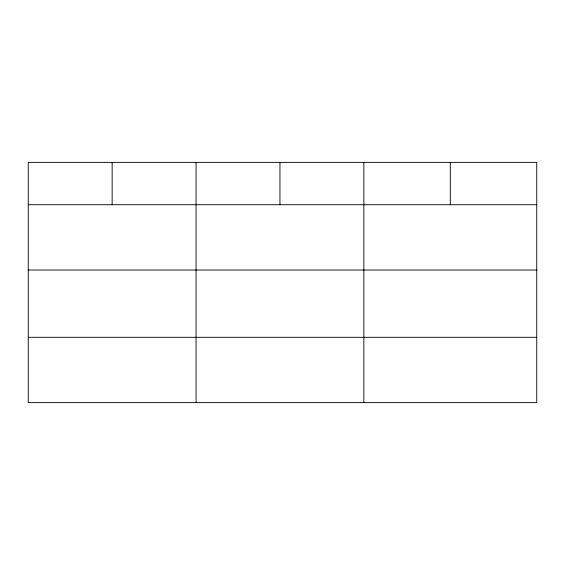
<?xml version="1.0" encoding="UTF-8"?>
<svg xmlns="http://www.w3.org/2000/svg" width="565" height="565" viewBox="0 0 565 565"><rect width="100%" height="100%" fill="white"/><g stroke="black" fill="none" stroke-linecap="round" stroke-linejoin="round"><path stroke-width="0.85" d="M536.75 270.028L536.75 162.381L28.25 162.381L28.25 402.619L536.75 402.619L536.75 270.028L28.25 270.028M28.25 204.721L536.75 204.721M28.25 337.312L536.75 337.312M450.305 162.381L450.305 204.721M363.86 162.381L363.86 402.619M279.957 162.381L279.957 204.721M196.055 162.381L196.055 402.619M112.153 162.381L112.153 204.721"/></g></svg>
